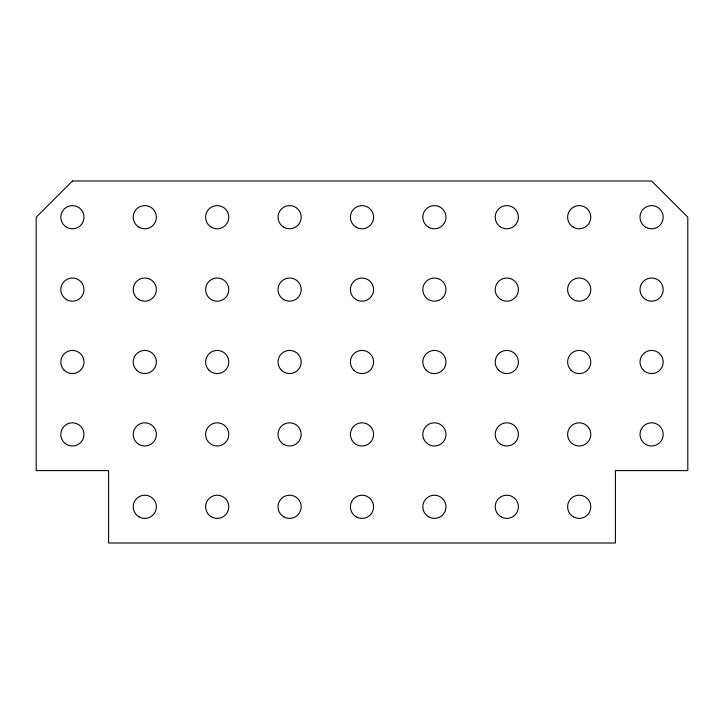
<?xml version="1.0" encoding="UTF-8"?>
<svg xmlns="http://www.w3.org/2000/svg" width="724" height="724" viewBox="0 0 724 724"><rect width="100%" height="100%" fill="white"/><g stroke="black" fill="none" stroke-linecap="round" stroke-linejoin="round"><path stroke-width="1.09" d="M72.4 181L36.2 217.2L36.2 470.6L108.6 470.6L108.6 543L615.4 543L615.4 470.6L687.8 470.6L687.8 217.2L651.6 181L72.4 181M428.608 299.636A11.584 11.584 0 0 0 445.984 289.6A11.584 11.584 0 0 0 428.608 279.564A11.584 11.584 0 0 0 428.608 299.636M211.408 299.636A11.584 11.584 0 0 0 228.784 289.6A11.584 11.584 0 0 0 211.408 279.564A11.584 11.584 0 0 0 211.408 299.636M139.008 299.636A11.584 11.584 0 0 0 156.384 289.6A11.584 11.584 0 0 0 139.008 279.564A11.584 11.584 0 0 0 139.008 299.636M356.208 299.636A11.584 11.584 0 0 0 373.584 289.6A11.584 11.584 0 0 0 356.208 279.564A11.584 11.584 0 0 0 356.208 299.636M283.808 299.636A11.584 11.584 0 0 0 301.184 289.6A11.584 11.584 0 0 0 283.808 279.564A11.584 11.584 0 0 0 283.808 299.636M66.608 299.636A11.584 11.584 0 0 0 83.984 289.6A11.584 11.584 0 0 0 66.608 279.564A11.584 11.584 0 0 0 66.608 299.636M645.808 299.636A11.584 11.584 0 0 0 663.184 289.6A11.584 11.584 0 0 0 645.808 279.564A11.584 11.584 0 0 0 645.808 299.636M573.408 299.636A11.584 11.584 0 0 0 590.784 289.6A11.584 11.584 0 0 0 573.408 279.564A11.584 11.584 0 0 0 573.408 299.636M501.008 227.236A11.584 11.584 0 0 0 518.384 217.2A11.584 11.584 0 0 0 501.008 207.164A11.584 11.584 0 0 0 501.008 227.236M428.608 227.236A11.584 11.584 0 0 0 445.984 217.2A11.584 11.584 0 0 0 428.608 207.164A11.584 11.584 0 0 0 428.608 227.236M211.408 227.236A11.584 11.584 0 0 0 228.784 217.2A11.584 11.584 0 0 0 211.408 207.164A11.584 11.584 0 0 0 211.408 227.236M139.008 227.236A11.584 11.584 0 0 0 156.384 217.2A11.584 11.584 0 0 0 139.008 207.164A11.584 11.584 0 0 0 139.008 227.236M356.208 227.236A11.584 11.584 0 0 0 373.584 217.2A11.584 11.584 0 0 0 356.208 207.164A11.584 11.584 0 0 0 356.208 227.236M283.808 227.236A11.584 11.584 0 0 0 301.184 217.2A11.584 11.584 0 0 0 283.808 207.164A11.584 11.584 0 0 0 283.808 227.236M66.608 227.236A11.584 11.584 0 0 0 83.984 217.2A11.584 11.584 0 0 0 66.608 207.164A11.584 11.584 0 0 0 66.608 227.236M645.808 227.236A11.584 11.584 0 0 0 663.184 217.2A11.584 11.584 0 0 0 645.808 207.164A11.584 11.584 0 0 0 645.808 227.236M573.408 227.236A11.584 11.584 0 0 0 590.784 217.2A11.584 11.584 0 0 0 573.408 207.164A11.584 11.584 0 0 0 573.408 227.236M501.008 444.436A11.584 11.584 0 0 0 518.384 434.4A11.584 11.584 0 0 0 501.008 424.364A11.584 11.584 0 0 0 501.008 444.436M428.608 444.436A11.584 11.584 0 0 0 445.984 434.4A11.584 11.584 0 0 0 428.608 424.364A11.584 11.584 0 0 0 428.608 444.436M211.408 444.436A11.584 11.584 0 0 0 228.784 434.4A11.584 11.584 0 0 0 211.408 424.364A11.584 11.584 0 0 0 211.408 444.436M139.008 444.436A11.584 11.584 0 0 0 156.384 434.4A11.584 11.584 0 0 0 139.008 424.364A11.584 11.584 0 0 0 139.008 444.436M356.208 444.436A11.584 11.584 0 0 0 373.584 434.4A11.584 11.584 0 0 0 356.208 424.364A11.584 11.584 0 0 0 356.208 444.436M283.808 444.436A11.584 11.584 0 0 0 301.184 434.4A11.584 11.584 0 0 0 283.808 424.364A11.584 11.584 0 0 0 283.808 444.436M66.608 444.436A11.584 11.584 0 0 0 83.984 434.4A11.584 11.584 0 0 0 66.608 424.364A11.584 11.584 0 0 0 66.608 444.436M645.808 444.436A11.584 11.584 0 0 0 663.184 434.4A11.584 11.584 0 0 0 645.808 424.364A11.584 11.584 0 0 0 645.808 444.436M573.408 444.436A11.584 11.584 0 0 0 590.784 434.4A11.584 11.584 0 0 0 573.408 424.364A11.584 11.584 0 0 0 573.408 444.436M498.61 370.19A11.584 11.584 0 0 0 517.986 364.996A11.584 11.584 0 0 0 503.804 350.814A11.584 11.584 0 0 0 498.61 370.19M426.21 370.19A11.584 11.584 0 0 0 445.586 364.996A11.584 11.584 0 0 0 431.404 350.814A11.584 11.584 0 0 0 426.21 370.19M209.01 370.19A11.584 11.584 0 0 0 228.386 364.996A11.584 11.584 0 0 0 214.204 350.814A11.584 11.584 0 0 0 209.01 370.19M136.61 370.19A11.584 11.584 0 0 0 155.986 364.996A11.584 11.584 0 0 0 141.804 350.814A11.584 11.584 0 0 0 136.61 370.19M353.81 370.19A11.584 11.584 0 0 0 373.186 364.996A11.584 11.584 0 0 0 359.004 350.814A11.584 11.584 0 0 0 353.81 370.19M281.41 370.19A11.584 11.584 0 0 0 300.786 364.996A11.584 11.584 0 0 0 286.604 350.814A11.584 11.584 0 0 0 281.41 370.19M64.21 370.19A11.584 11.584 0 0 0 83.586 364.996A11.584 11.584 0 0 0 69.404 350.814A11.584 11.584 0 0 0 64.21 370.19M643.41 370.19A11.584 11.584 0 0 0 662.786 364.996A11.584 11.584 0 0 0 648.604 350.814A11.584 11.584 0 0 0 643.41 370.19M571.01 370.19A11.584 11.584 0 0 0 590.386 364.996A11.584 11.584 0 0 0 576.204 350.814A11.584 11.584 0 0 0 571.01 370.19M501.008 516.836A11.584 11.584 0 0 0 518.384 506.8A11.584 11.584 0 0 0 501.008 496.764A11.584 11.584 0 0 0 501.008 516.836M428.608 516.836A11.584 11.584 0 0 0 445.984 506.8A11.584 11.584 0 0 0 428.608 496.764A11.584 11.584 0 0 0 428.608 516.836M211.408 516.836A11.584 11.584 0 0 0 228.784 506.8A11.584 11.584 0 0 0 211.408 496.764A11.584 11.584 0 0 0 211.408 516.836M139.008 516.836A11.584 11.584 0 0 0 156.384 506.8A11.584 11.584 0 0 0 139.008 496.764A11.584 11.584 0 0 0 139.008 516.836M356.208 516.836A11.584 11.584 0 0 0 373.584 506.8A11.584 11.584 0 0 0 356.208 496.764A11.584 11.584 0 0 0 356.208 516.836M283.808 516.836A11.584 11.584 0 0 0 301.184 506.8A11.584 11.584 0 0 0 283.808 496.764A11.584 11.584 0 0 0 283.808 516.836M573.408 516.836A11.584 11.584 0 0 0 590.784 506.8A11.584 11.584 0 0 0 573.408 496.764A11.584 11.584 0 0 0 573.408 516.836M501.008 299.636A11.584 11.584 0 0 0 518.384 289.6A11.584 11.584 0 0 0 501.008 279.564A11.584 11.584 0 0 0 501.008 299.636"/></g></svg>
